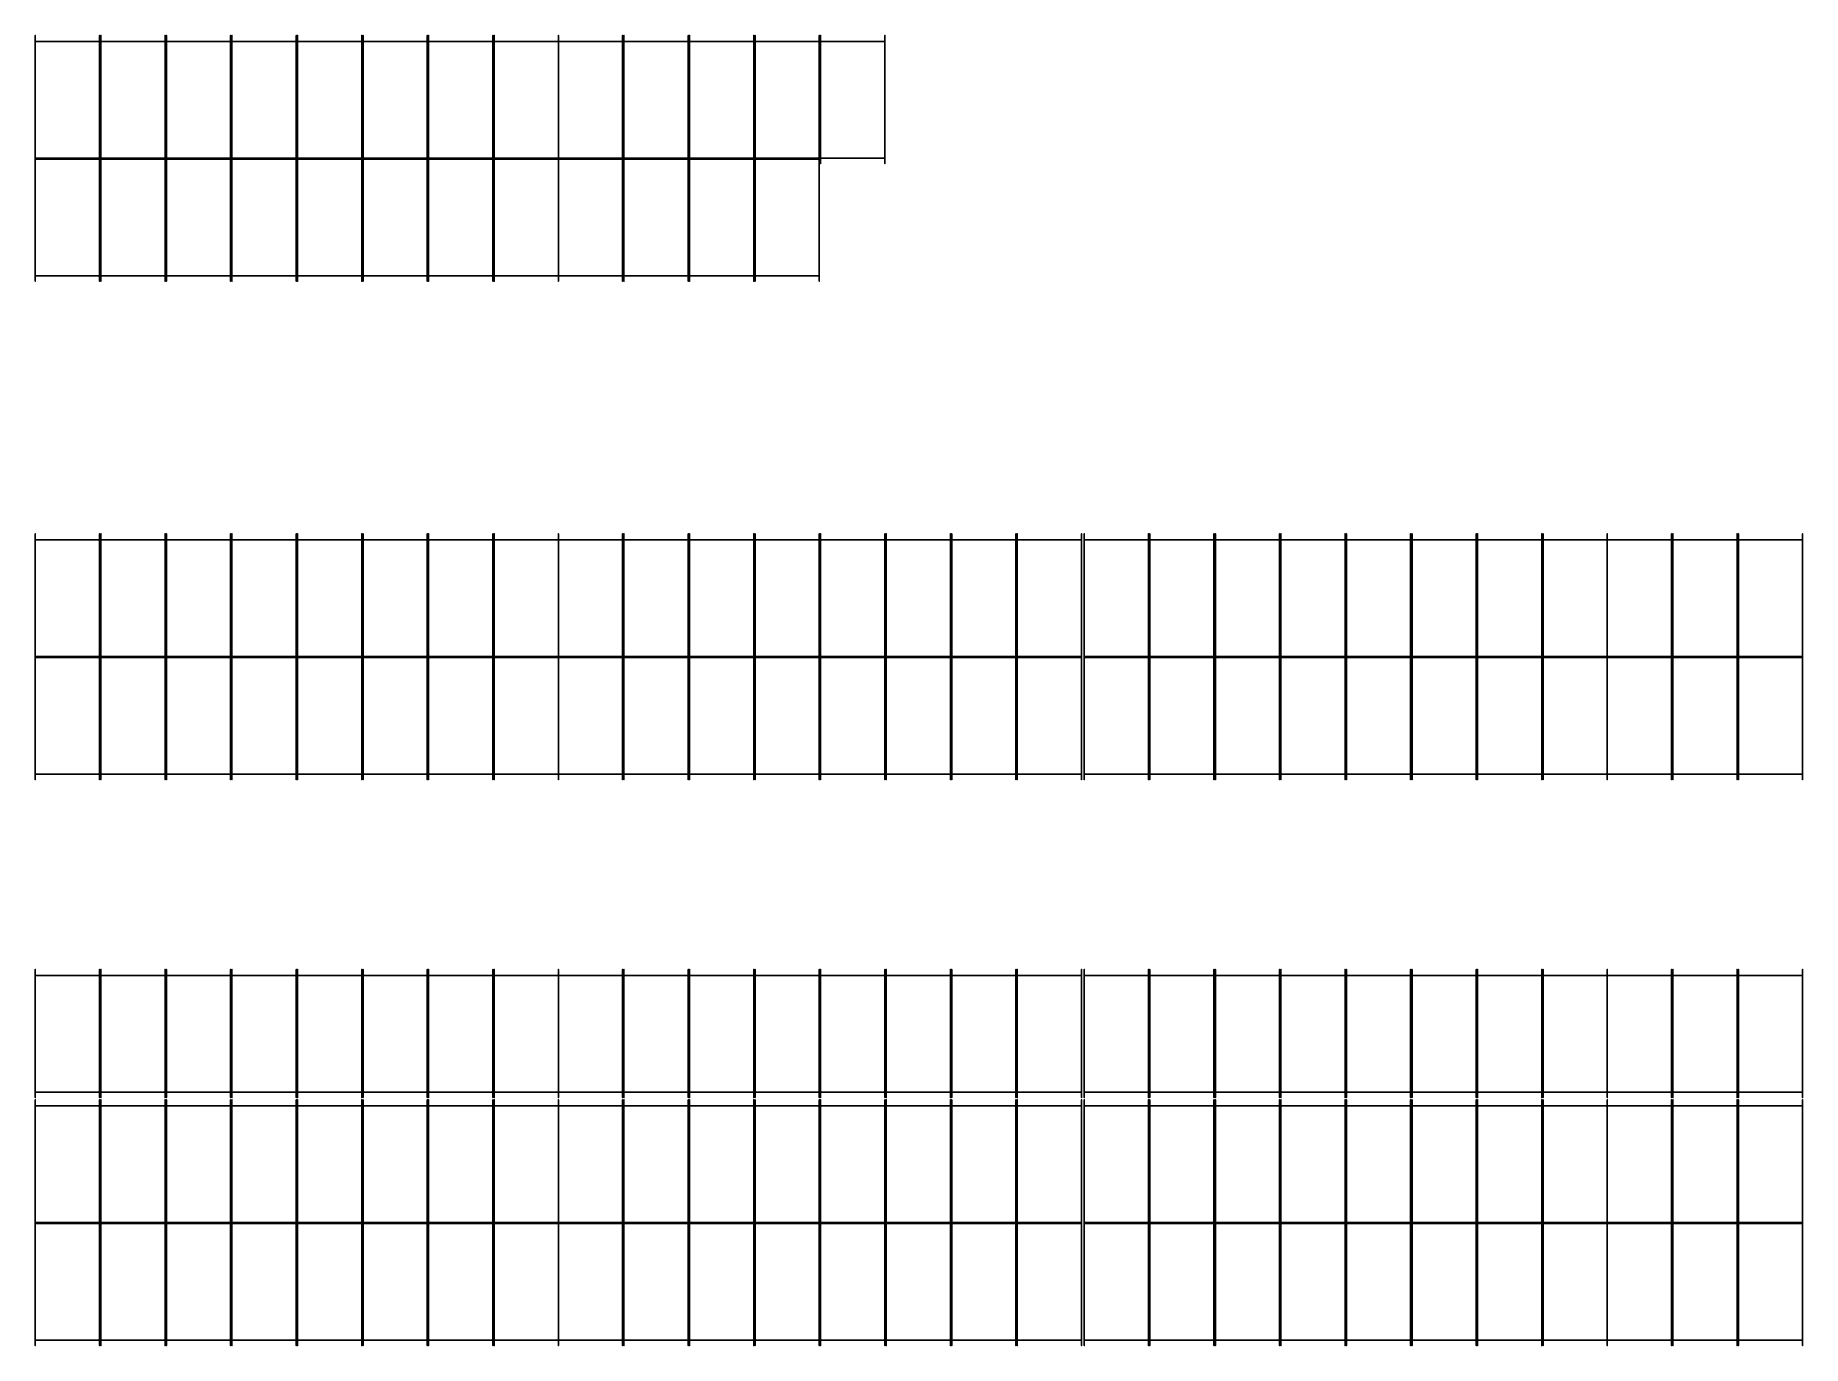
# Model space of a CAD drawing. Header units: millimetres. Extents: x -176 to 30, y -30 to 194.
# Drawn here: x -176.46 to -145.24, y 170.89 to 194.04 of the extents above; entities outside this region: 1.
import ezdxf

# ---------------------------------------------------------------- set-up
doc = ezdxf.new("R2010")
doc.units = ezdxf.units.MM
doc.layers.add('EGN_PvSyst 0', color=1, linetype='Continuous')

msp = doc.modelspace()

# ---------------------------------------------------------------- linework, layer by layer
at = {"color": 116, "true_color": 0x136734}
for points in [[(-176.463, 194.045), (-176.463, 194.045), (-176.463, 191.78)], [(-175.329, 193.936), (-176.463, 193.936)], [(-175.329, 194.045), (-175.329, 194.045), (-175.329, 191.78)], [(-175.305, 194.045), (-175.305, 194.045), (-175.305, 191.78)], [(-174.171, 193.936), (-175.305, 193.936)], [(-174.171, 194.045), (-174.171, 194.045), (-174.171, 191.78)], [(-174.147, 194.045), (-174.147, 194.045), (-174.147, 191.78)], [(-173.013, 193.936), (-174.147, 193.936)], [(-173.013, 194.045), (-173.013, 194.045), (-173.013, 191.78)], [(-172.989, 194.045), (-172.989, 194.045), (-172.989, 191.78)], [(-171.855, 193.936), (-172.989, 193.936)], [(-171.855, 194.045), (-171.855, 194.045), (-171.855, 191.78)], [(-171.831, 194.045), (-171.831, 194.045), (-171.831, 191.78)], [(-170.697, 193.936), (-171.831, 193.936)], [(-170.697, 194.045), (-170.697, 194.045), (-170.697, 191.78)], [(-170.673, 194.045), (-170.673, 194.045), (-170.673, 191.78)], [(-169.539, 193.936), (-170.673, 193.936)], [(-169.539, 194.045), (-169.539, 194.045), (-169.539, 191.78)], [(-169.515, 194.045), (-169.515, 194.045), (-169.515, 191.78)], [(-168.381, 193.936), (-169.515, 193.936)], [(-168.381, 194.045), (-168.381, 194.045), (-168.381, 191.78)], [(-168.357, 194.045), (-168.357, 194.045), (-168.357, 191.78)], [(-167.223, 193.936), (-168.357, 193.936)], [(-167.223, 194.045), (-167.223, 194.045), (-167.223, 191.78)], [(-167.223, 194.045), (-167.223, 194.045), (-167.223, 191.78)], [(-166.089, 193.936), (-167.223, 193.936)], [(-166.089, 194.045), (-166.089, 194.045), (-166.089, 191.78)], [(-166.065, 194.045), (-166.065, 194.045), (-166.065, 191.78)], [(-164.931, 193.936), (-166.065, 193.936)], [(-164.931, 194.045), (-164.931, 194.045), (-164.931, 191.78)], [(-164.907, 194.045), (-164.907, 194.045), (-164.907, 191.78)], [(-163.773, 193.936), (-164.907, 193.936)], [(-163.773, 194.045), (-163.773, 194.045), (-163.773, 191.78)], [(-163.749, 194.045), (-163.749, 194.045), (-163.749, 191.78)], [(-162.615, 193.936), (-163.749, 193.936)], [(-162.615, 194.045), (-162.615, 194.045), (-162.615, 191.78)], [(-162.591, 194.045), (-162.591, 194.045), (-162.591, 191.78)], [(-161.457, 193.936), (-162.591, 193.936)], [(-161.457, 194.045), (-161.457, 194.045), (-161.457, 191.78)], [(-176.463, 191.964), (-176.463, 191.964), (-176.463, 189.699)], [(-175.329, 191.876), (-176.463, 191.876)], [(-175.329, 191.856), (-176.463, 191.856)], [(-175.329, 191.964), (-175.329, 191.964), (-175.329, 189.699)], [(-175.305, 191.964), (-175.305, 191.964), (-175.305, 189.699)], [(-174.171, 191.876), (-175.305, 191.876)], [(-174.171, 191.856), (-175.305, 191.856)], [(-174.171, 191.964), (-174.171, 191.964), (-174.171, 189.699)], [(-174.147, 191.964), (-174.147, 191.964), (-174.147, 189.699)], [(-173.013, 191.876), (-174.147, 191.876)], [(-173.013, 191.856), (-174.147, 191.856)], [(-173.013, 191.964), (-173.013, 191.964), (-173.013, 189.699)], [(-172.989, 191.964), (-172.989, 191.964), (-172.989, 189.699)], [(-171.855, 191.876), (-172.989, 191.876)], [(-171.855, 191.856), (-172.989, 191.856)], [(-171.855, 191.964), (-171.855, 191.964), (-171.855, 189.699)], [(-171.831, 191.964), (-171.831, 191.964), (-171.831, 189.699)], [(-170.697, 191.876), (-171.831, 191.876)], [(-170.697, 191.856), (-171.831, 191.856)], [(-170.697, 191.964), (-170.697, 191.964), (-170.697, 189.699)], [(-170.673, 191.964), (-170.673, 191.964), (-170.673, 189.699)], [(-169.539, 191.876), (-170.673, 191.876)], [(-169.539, 191.856), (-170.673, 191.856)], [(-169.539, 191.964), (-169.539, 191.964), (-169.539, 189.699)], [(-169.515, 191.964), (-169.515, 191.964), (-169.515, 189.699)], [(-168.381, 191.876), (-169.515, 191.876)], [(-168.381, 191.856), (-169.515, 191.856)], [(-168.381, 191.964), (-168.381, 191.964), (-168.381, 189.699)], [(-168.357, 191.964), (-168.357, 191.964), (-168.357, 189.699)], [(-167.223, 191.876), (-168.357, 191.876)], [(-167.223, 191.856), (-168.357, 191.856)], [(-167.223, 191.964), (-167.223, 191.964), (-167.223, 189.699)], [(-167.223, 191.964), (-167.223, 191.964), (-167.223, 189.699)], [(-166.089, 191.876), (-167.223, 191.876)], [(-166.089, 191.856), (-167.223, 191.856)], [(-166.089, 191.964), (-166.089, 191.964), (-166.089, 189.699)], [(-166.065, 191.964), (-166.065, 191.964), (-166.065, 189.699)], [(-164.931, 191.876), (-166.065, 191.876)], [(-164.931, 191.856), (-166.065, 191.856)], [(-164.931, 191.964), (-164.931, 191.964), (-164.931, 189.699)], [(-164.907, 191.964), (-164.907, 191.964), (-164.907, 189.699)], [(-163.773, 191.876), (-164.907, 191.876)], [(-163.773, 191.856), (-164.907, 191.856)], [(-163.773, 191.964), (-163.773, 191.964), (-163.773, 189.699)], [(-163.749, 191.964), (-163.749, 191.964), (-163.749, 189.699)], [(-162.615, 191.876), (-163.749, 191.876)], [(-162.615, 191.856), (-163.749, 191.856)], [(-162.615, 191.964), (-162.615, 191.964), (-162.615, 189.699)], [(-161.457, 191.876), (-162.591, 191.876)], [(-175.329, 189.795), (-176.463, 189.795)], [(-174.171, 189.795), (-175.305, 189.795)], [(-173.013, 189.795), (-174.147, 189.795)], [(-171.855, 189.795), (-172.989, 189.795)], [(-170.697, 189.795), (-171.831, 189.795)], [(-169.539, 189.795), (-170.673, 189.795)], [(-168.381, 189.795), (-169.515, 189.795)], [(-167.223, 189.795), (-168.357, 189.795)], [(-166.089, 189.795), (-167.223, 189.795)], [(-164.931, 189.795), (-166.065, 189.795)], [(-163.773, 189.795), (-164.907, 189.795)], [(-162.615, 189.795), (-163.749, 189.795)], [(-176.463, 185.239), (-176.463, 185.239), (-176.463, 182.973)], [(-175.329, 185.13), (-176.463, 185.13)], [(-175.329, 185.239), (-175.329, 185.239), (-175.329, 182.973)], [(-175.305, 185.239), (-175.305, 185.239), (-175.305, 182.973)], [(-174.171, 185.13), (-175.305, 185.13)], [(-174.171, 185.239), (-174.171, 185.239), (-174.171, 182.973)], [(-174.147, 185.239), (-174.147, 185.239), (-174.147, 182.973)], [(-173.013, 185.13), (-174.147, 185.13)], [(-173.013, 185.239), (-173.013, 185.239), (-173.013, 182.973)], [(-172.989, 185.239), (-172.989, 185.239), (-172.989, 182.973)], [(-171.855, 185.13), (-172.989, 185.13)], [(-171.855, 185.239), (-171.855, 185.239), (-171.855, 182.973)], [(-171.831, 185.239), (-171.831, 185.239), (-171.831, 182.973)], [(-170.697, 185.13), (-171.831, 185.13)], [(-170.697, 185.239), (-170.697, 185.239), (-170.697, 182.973)], [(-170.673, 185.239), (-170.673, 185.239), (-170.673, 182.973)], [(-169.539, 185.13), (-170.673, 185.13)], [(-169.539, 185.239), (-169.539, 185.239), (-169.539, 182.973)], [(-169.515, 185.239), (-169.515, 185.239), (-169.515, 182.973)], [(-168.381, 185.13), (-169.515, 185.13)], [(-168.381, 185.239), (-168.381, 185.239), (-168.381, 182.973)], [(-168.357, 185.239), (-168.357, 185.239), (-168.357, 182.973)], [(-167.223, 185.13), (-168.357, 185.13)], [(-167.223, 185.239), (-167.223, 185.239), (-167.223, 182.973)], [(-167.223, 185.239), (-167.223, 185.239), (-167.223, 182.973)], [(-166.089, 185.13), (-167.223, 185.13)], [(-166.089, 185.239), (-166.089, 185.239), (-166.089, 182.973)], [(-166.065, 185.239), (-166.065, 185.239), (-166.065, 182.973)], [(-164.931, 185.13), (-166.065, 185.13)], [(-164.931, 185.239), (-164.931, 185.239), (-164.931, 182.973)], [(-164.907, 185.239), (-164.907, 185.239), (-164.907, 182.973)], [(-163.773, 185.13), (-164.907, 185.13)], [(-163.773, 185.239), (-163.773, 185.239), (-163.773, 182.973)], [(-163.749, 185.239), (-163.749, 185.239), (-163.749, 182.973)], [(-162.615, 185.13), (-163.749, 185.13)], [(-162.615, 185.239), (-162.615, 185.239), (-162.615, 182.973)], [(-162.591, 185.239), (-162.591, 185.239), (-162.591, 182.973)], [(-161.457, 185.13), (-162.591, 185.13)], [(-161.457, 185.239), (-161.457, 185.239), (-161.457, 182.973)], [(-161.433, 185.239), (-161.433, 185.239), (-161.433, 182.973)], [(-160.299, 185.13), (-161.433, 185.13)], [(-160.299, 185.239), (-160.299, 185.239), (-160.299, 182.973)], [(-160.275, 185.239), (-160.275, 185.239), (-160.275, 182.973)], [(-159.141, 185.13), (-160.275, 185.13)], [(-159.141, 185.239), (-159.141, 185.239), (-159.141, 182.973)], [(-159.117, 185.239), (-159.117, 185.239), (-159.117, 182.973)], [(-157.983, 185.13), (-159.117, 185.13)], [(-157.983, 185.239), (-157.983, 185.239), (-157.983, 182.973)], [(-157.935, 185.239), (-157.935, 185.239), (-157.935, 182.973)], [(-156.801, 185.13), (-157.935, 185.13)], [(-156.801, 185.239), (-156.801, 185.239), (-156.801, 182.973)], [(-156.777, 185.239), (-156.777, 185.239), (-156.777, 182.973)], [(-155.643, 185.13), (-156.777, 185.13)], [(-155.643, 185.239), (-155.643, 185.239), (-155.643, 182.973)], [(-155.619, 185.239), (-155.619, 185.239), (-155.619, 182.973)], [(-154.485, 185.13), (-155.619, 185.13)], [(-154.485, 185.239), (-154.485, 185.239), (-154.485, 182.973)], [(-154.461, 185.239), (-154.461, 185.239), (-154.461, 182.973)], [(-153.327, 185.13), (-154.461, 185.13)], [(-153.327, 185.239), (-153.327, 185.239), (-153.327, 182.973)], [(-153.303, 185.239), (-153.303, 185.239), (-153.303, 182.973)], [(-152.169, 185.13), (-153.303, 185.13)], [(-152.169, 185.239), (-152.169, 185.239), (-152.169, 182.973)], [(-152.145, 185.239), (-152.145, 185.239), (-152.145, 182.973)], [(-151.011, 185.13), (-152.145, 185.13)], [(-151.011, 185.239), (-151.011, 185.239), (-151.011, 182.973)], [(-150.987, 185.239), (-150.987, 185.239), (-150.987, 182.973)], [(-149.853, 185.13), (-150.987, 185.13)], [(-149.853, 185.239), (-149.853, 185.239), (-149.853, 182.973)], [(-149.829, 185.239), (-149.829, 185.239), (-149.829, 182.973)], [(-148.695, 185.13), (-149.829, 185.13)], [(-148.695, 185.239), (-148.695, 185.239), (-148.695, 182.973)], [(-148.695, 185.239), (-148.695, 185.239), (-148.695, 182.973)], [(-147.561, 185.13), (-148.695, 185.13)], [(-147.561, 185.239), (-147.561, 185.239), (-147.561, 182.973)], [(-147.537, 185.239), (-147.537, 185.239), (-147.537, 182.973)], [(-146.403, 185.13), (-147.537, 185.13)], [(-146.403, 185.239), (-146.403, 185.239), (-146.403, 182.973)], [(-146.379, 185.239), (-146.379, 185.239), (-146.379, 182.973)], [(-145.245, 185.13), (-146.379, 185.13)], [(-145.245, 185.239), (-145.245, 185.239), (-145.245, 182.973)], [(-176.463, 183.158), (-176.463, 183.158), (-176.463, 180.893)], [(-175.329, 183.069), (-176.463, 183.069)], [(-175.329, 183.049), (-176.463, 183.049)], [(-175.329, 183.158), (-175.329, 183.158), (-175.329, 180.893)], [(-175.305, 183.158), (-175.305, 183.158), (-175.305, 180.893)], [(-174.171, 183.069), (-175.305, 183.069)], [(-174.171, 183.049), (-175.305, 183.049)], [(-174.171, 183.158), (-174.171, 183.158), (-174.171, 180.893)], [(-174.147, 183.158), (-174.147, 183.158), (-174.147, 180.893)], [(-173.013, 183.069), (-174.147, 183.069)], [(-173.013, 183.049), (-174.147, 183.049)], [(-173.013, 183.158), (-173.013, 183.158), (-173.013, 180.893)], [(-172.989, 183.158), (-172.989, 183.158), (-172.989, 180.893)], [(-171.855, 183.069), (-172.989, 183.069)], [(-171.855, 183.049), (-172.989, 183.049)], [(-171.855, 183.158), (-171.855, 183.158), (-171.855, 180.893)], [(-171.831, 183.158), (-171.831, 183.158), (-171.831, 180.893)], [(-170.697, 183.069), (-171.831, 183.069)], [(-170.697, 183.049), (-171.831, 183.049)], [(-170.697, 183.158), (-170.697, 183.158), (-170.697, 180.893)], [(-170.673, 183.158), (-170.673, 183.158), (-170.673, 180.893)], [(-169.539, 183.069), (-170.673, 183.069)], [(-169.539, 183.049), (-170.673, 183.049)], [(-169.539, 183.158), (-169.539, 183.158), (-169.539, 180.893)], [(-169.515, 183.158), (-169.515, 183.158), (-169.515, 180.893)], [(-168.381, 183.069), (-169.515, 183.069)], [(-168.381, 183.049), (-169.515, 183.049)], [(-168.381, 183.158), (-168.381, 183.158), (-168.381, 180.893)], [(-168.357, 183.158), (-168.357, 183.158), (-168.357, 180.893)], [(-167.223, 183.069), (-168.357, 183.069)], [(-167.223, 183.049), (-168.357, 183.049)], [(-167.223, 183.158), (-167.223, 183.158), (-167.223, 180.893)], [(-167.223, 183.158), (-167.223, 183.158), (-167.223, 180.893)], [(-166.089, 183.069), (-167.223, 183.069)], [(-166.089, 183.049), (-167.223, 183.049)], [(-166.089, 183.158), (-166.089, 183.158), (-166.089, 180.893)], [(-166.065, 183.158), (-166.065, 183.158), (-166.065, 180.893)], [(-164.931, 183.069), (-166.065, 183.069)], [(-164.931, 183.049), (-166.065, 183.049)], [(-164.931, 183.158), (-164.931, 183.158), (-164.931, 180.893)], [(-164.907, 183.158), (-164.907, 183.158), (-164.907, 180.893)], [(-163.773, 183.069), (-164.907, 183.069)], [(-163.773, 183.049), (-164.907, 183.049)], [(-163.773, 183.158), (-163.773, 183.158), (-163.773, 180.893)], [(-163.749, 183.158), (-163.749, 183.158), (-163.749, 180.893)], [(-162.615, 183.069), (-163.749, 183.069)], [(-162.615, 183.049), (-163.749, 183.049)], [(-162.615, 183.158), (-162.615, 183.158), (-162.615, 180.893)], [(-162.591, 183.158), (-162.591, 183.158), (-162.591, 180.893)], [(-161.457, 183.069), (-162.591, 183.069)], [(-161.457, 183.049), (-162.591, 183.049)], [(-161.457, 183.158), (-161.457, 183.158), (-161.457, 180.893)], [(-161.433, 183.158), (-161.433, 183.158), (-161.433, 180.893)], [(-160.299, 183.069), (-161.433, 183.069)], [(-160.299, 183.049), (-161.433, 183.049)], [(-160.299, 183.158), (-160.299, 183.158), (-160.299, 180.893)], [(-160.275, 183.158), (-160.275, 183.158), (-160.275, 180.893)], [(-159.141, 183.069), (-160.275, 183.069)], [(-159.141, 183.049), (-160.275, 183.049)], [(-159.141, 183.158), (-159.141, 183.158), (-159.141, 180.893)], [(-159.117, 183.158), (-159.117, 183.158), (-159.117, 180.893)], [(-157.983, 183.069), (-159.117, 183.069)], [(-157.983, 183.049), (-159.117, 183.049)], [(-157.983, 183.158), (-157.983, 183.158), (-157.983, 180.893)], [(-157.935, 183.158), (-157.935, 183.158), (-157.935, 180.893)], [(-156.801, 183.069), (-157.935, 183.069)], [(-156.801, 183.049), (-157.935, 183.049)], [(-156.801, 183.158), (-156.801, 183.158), (-156.801, 180.893)], [(-156.777, 183.158), (-156.777, 183.158), (-156.777, 180.893)], [(-155.643, 183.069), (-156.777, 183.069)], [(-155.643, 183.049), (-156.777, 183.049)], [(-155.643, 183.158), (-155.643, 183.158), (-155.643, 180.893)], [(-155.619, 183.158), (-155.619, 183.158), (-155.619, 180.893)], [(-154.485, 183.069), (-155.619, 183.069)], [(-154.485, 183.049), (-155.619, 183.049)], [(-154.485, 183.158), (-154.485, 183.158), (-154.485, 180.893)], [(-154.461, 183.158), (-154.461, 183.158), (-154.461, 180.893)], [(-153.327, 183.069), (-154.461, 183.069)], [(-153.327, 183.049), (-154.461, 183.049)], [(-153.327, 183.158), (-153.327, 183.158), (-153.327, 180.893)], [(-153.303, 183.158), (-153.303, 183.158), (-153.303, 180.893)], [(-152.169, 183.069), (-153.303, 183.069)], [(-152.169, 183.049), (-153.303, 183.049)], [(-152.169, 183.158), (-152.169, 183.158), (-152.169, 180.893)], [(-152.145, 183.158), (-152.145, 183.158), (-152.145, 180.893)], [(-151.011, 183.069), (-152.145, 183.069)], [(-151.011, 183.049), (-152.145, 183.049)], [(-151.011, 183.158), (-151.011, 183.158), (-151.011, 180.893)], [(-150.987, 183.158), (-150.987, 183.158), (-150.987, 180.893)], [(-149.853, 183.069), (-150.987, 183.069)], [(-149.853, 183.049), (-150.987, 183.049)], [(-149.853, 183.158), (-149.853, 183.158), (-149.853, 180.893)], [(-149.829, 183.158), (-149.829, 183.158), (-149.829, 180.893)], [(-148.695, 183.069), (-149.829, 183.069)], [(-148.695, 183.049), (-149.829, 183.049)], [(-148.695, 183.158), (-148.695, 183.158), (-148.695, 180.893)], [(-148.695, 183.158), (-148.695, 183.158), (-148.695, 180.893)], [(-147.561, 183.069), (-148.695, 183.069)], [(-147.561, 183.049), (-148.695, 183.049)], [(-147.561, 183.158), (-147.561, 183.158), (-147.561, 180.893)], [(-147.537, 183.158), (-147.537, 183.158), (-147.537, 180.893)], [(-146.403, 183.069), (-147.537, 183.069)], [(-146.403, 183.049), (-147.537, 183.049)], [(-146.403, 183.158), (-146.403, 183.158), (-146.403, 180.893)], [(-146.379, 183.158), (-146.379, 183.158), (-146.379, 180.893)], [(-145.245, 183.069), (-146.379, 183.069)], [(-145.245, 183.049), (-146.379, 183.049)], [(-145.245, 183.158), (-145.245, 183.158), (-145.245, 180.893)], [(-175.329, 180.988), (-176.463, 180.988)], [(-174.171, 180.988), (-175.305, 180.988)], [(-173.013, 180.988), (-174.147, 180.988)], [(-171.855, 180.988), (-172.989, 180.988)], [(-170.697, 180.988), (-171.831, 180.988)], [(-169.539, 180.988), (-170.673, 180.988)], [(-168.381, 180.988), (-169.515, 180.988)], [(-167.223, 180.988), (-168.357, 180.988)], [(-166.089, 180.988), (-167.223, 180.988)], [(-164.931, 180.988), (-166.065, 180.988)], [(-163.773, 180.988), (-164.907, 180.988)], [(-162.615, 180.988), (-163.749, 180.988)], [(-161.457, 180.988), (-162.591, 180.988)], [(-160.299, 180.988), (-161.433, 180.988)], [(-159.141, 180.988), (-160.275, 180.988)], [(-157.983, 180.988), (-159.117, 180.988)], [(-156.801, 180.988), (-157.935, 180.988)], [(-155.643, 180.988), (-156.777, 180.988)], [(-154.485, 180.988), (-155.619, 180.988)], [(-153.327, 180.988), (-154.461, 180.988)], [(-152.169, 180.988), (-153.303, 180.988)], [(-151.011, 180.988), (-152.145, 180.988)], [(-149.853, 180.988), (-150.987, 180.988)], [(-148.695, 180.988), (-149.829, 180.988)], [(-147.561, 180.988), (-148.695, 180.988)], [(-146.403, 180.988), (-147.537, 180.988)], [(-145.245, 180.988), (-146.379, 180.988)], [(-176.463, 177.54), (-176.463, 177.54), (-176.463, 175.275)], [(-175.329, 177.432), (-176.463, 177.432)], [(-175.329, 177.54), (-175.329, 177.54), (-175.329, 175.275)], [(-175.305, 177.54), (-175.305, 177.54), (-175.305, 175.275)], [(-174.171, 177.432), (-175.305, 177.432)], [(-174.171, 177.54), (-174.171, 177.54), (-174.171, 175.275)], [(-174.147, 177.54), (-174.147, 177.54), (-174.147, 175.275)], [(-173.013, 177.432), (-174.147, 177.432)], [(-173.013, 177.54), (-173.013, 177.54), (-173.013, 175.275)], [(-172.989, 177.54), (-172.989, 177.54), (-172.989, 175.275)], [(-171.855, 177.432), (-172.989, 177.432)], [(-171.855, 177.54), (-171.855, 177.54), (-171.855, 175.275)], [(-171.831, 177.54), (-171.831, 177.54), (-171.831, 175.275)], [(-170.697, 177.432), (-171.831, 177.432)], [(-170.697, 177.54), (-170.697, 177.54), (-170.697, 175.275)], [(-170.673, 177.54), (-170.673, 177.54), (-170.673, 175.275)], [(-169.539, 177.432), (-170.673, 177.432)], [(-169.539, 177.54), (-169.539, 177.54), (-169.539, 175.275)], [(-169.515, 177.54), (-169.515, 177.54), (-169.515, 175.275)], [(-168.381, 177.432), (-169.515, 177.432)], [(-168.381, 177.54), (-168.381, 177.54), (-168.381, 175.275)], [(-168.357, 177.54), (-168.357, 177.54), (-168.357, 175.275)], [(-167.223, 177.432), (-168.357, 177.432)], [(-167.223, 177.54), (-167.223, 177.54), (-167.223, 175.275)], [(-167.223, 177.54), (-167.223, 177.54), (-167.223, 175.275)], [(-166.089, 177.432), (-167.223, 177.432)], [(-166.089, 177.54), (-166.089, 177.54), (-166.089, 175.275)], [(-166.065, 177.54), (-166.065, 177.54), (-166.065, 175.275)], [(-164.931, 177.432), (-166.065, 177.432)], [(-164.931, 177.54), (-164.931, 177.54), (-164.931, 175.275)], [(-164.907, 177.54), (-164.907, 177.54), (-164.907, 175.275)], [(-163.773, 177.432), (-164.907, 177.432)], [(-163.773, 177.54), (-163.773, 177.54), (-163.773, 175.275)], [(-163.749, 177.54), (-163.749, 177.54), (-163.749, 175.275)], [(-162.615, 177.432), (-163.749, 177.432)], [(-162.615, 177.54), (-162.615, 177.54), (-162.615, 175.275)], [(-162.591, 177.54), (-162.591, 177.54), (-162.591, 175.275)], [(-161.457, 177.432), (-162.591, 177.432)], [(-161.457, 177.54), (-161.457, 177.54), (-161.457, 175.275)], [(-161.433, 177.54), (-161.433, 177.54), (-161.433, 175.275)], [(-160.299, 177.432), (-161.433, 177.432)], [(-160.299, 177.54), (-160.299, 177.54), (-160.299, 175.275)], [(-160.275, 177.54), (-160.275, 177.54), (-160.275, 175.275)], [(-159.141, 177.432), (-160.275, 177.432)], [(-159.141, 177.54), (-159.141, 177.54), (-159.141, 175.275)], [(-159.117, 177.54), (-159.117, 177.54), (-159.117, 175.275)], [(-157.983, 177.432), (-159.117, 177.432)], [(-157.983, 177.54), (-157.983, 177.54), (-157.983, 175.275)], [(-157.935, 177.54), (-157.935, 177.54), (-157.935, 175.275)], [(-156.801, 177.432), (-157.935, 177.432)], [(-156.801, 177.54), (-156.801, 177.54), (-156.801, 175.275)], [(-156.777, 177.54), (-156.777, 177.54), (-156.777, 175.275)], [(-155.643, 177.432), (-156.777, 177.432)], [(-155.643, 177.54), (-155.643, 177.54), (-155.643, 175.275)], [(-155.619, 177.54), (-155.619, 177.54), (-155.619, 175.275)], [(-154.485, 177.432), (-155.619, 177.432)], [(-154.485, 177.54), (-154.485, 177.54), (-154.485, 175.275)], [(-154.461, 177.54), (-154.461, 177.54), (-154.461, 175.275)], [(-153.327, 177.432), (-154.461, 177.432)], [(-153.327, 177.54), (-153.327, 177.54), (-153.327, 175.275)], [(-153.303, 177.54), (-153.303, 177.54), (-153.303, 175.275)], [(-152.169, 177.432), (-153.303, 177.432)], [(-152.169, 177.54), (-152.169, 177.54), (-152.169, 175.275)], [(-152.145, 177.54), (-152.145, 177.54), (-152.145, 175.275)], [(-151.011, 177.432), (-152.145, 177.432)], [(-151.011, 177.54), (-151.011, 177.54), (-151.011, 175.275)], [(-150.987, 177.54), (-150.987, 177.54), (-150.987, 175.275)], [(-149.853, 177.432), (-150.987, 177.432)], [(-149.853, 177.54), (-149.853, 177.54), (-149.853, 175.275)], [(-149.829, 177.54), (-149.829, 177.54), (-149.829, 175.275)], [(-148.695, 177.432), (-149.829, 177.432)], [(-148.695, 177.54), (-148.695, 177.54), (-148.695, 175.275)], [(-148.695, 177.54), (-148.695, 177.54), (-148.695, 175.275)], [(-147.561, 177.432), (-148.695, 177.432)], [(-147.561, 177.54), (-147.561, 177.54), (-147.561, 175.275)], [(-147.537, 177.54), (-147.537, 177.54), (-147.537, 175.275)], [(-146.403, 177.432), (-147.537, 177.432)], [(-146.403, 177.54), (-146.403, 177.54), (-146.403, 175.275)], [(-146.379, 177.54), (-146.379, 177.54), (-146.379, 175.275)], [(-145.245, 177.432), (-146.379, 177.432)], [(-145.245, 177.54), (-145.245, 177.54), (-145.245, 175.275)], [(-175.329, 175.371), (-176.463, 175.371)], [(-176.463, 175.239), (-176.463, 175.239), (-176.463, 172.973)], [(-175.329, 175.239), (-175.329, 175.239), (-175.329, 172.973)], [(-174.171, 175.371), (-175.305, 175.371)], [(-175.305, 175.239), (-175.305, 175.239), (-175.305, 172.973)], [(-174.171, 175.239), (-174.171, 175.239), (-174.171, 172.973)], [(-173.013, 175.371), (-174.147, 175.371)], [(-174.147, 175.239), (-174.147, 175.239), (-174.147, 172.973)], [(-173.013, 175.239), (-173.013, 175.239), (-173.013, 172.973)], [(-171.855, 175.371), (-172.989, 175.371)], [(-172.989, 175.239), (-172.989, 175.239), (-172.989, 172.973)], [(-171.855, 175.239), (-171.855, 175.239), (-171.855, 172.973)], [(-170.697, 175.371), (-171.831, 175.371)], [(-171.831, 175.239), (-171.831, 175.239), (-171.831, 172.973)], [(-170.697, 175.239), (-170.697, 175.239), (-170.697, 172.973)], [(-169.539, 175.371), (-170.673, 175.371)], [(-170.673, 175.239), (-170.673, 175.239), (-170.673, 172.973)], [(-169.539, 175.239), (-169.539, 175.239), (-169.539, 172.973)], [(-168.381, 175.371), (-169.515, 175.371)], [(-169.515, 175.239), (-169.515, 175.239), (-169.515, 172.973)], [(-168.381, 175.239), (-168.381, 175.239), (-168.381, 172.973)], [(-167.223, 175.371), (-168.357, 175.371)], [(-168.357, 175.239), (-168.357, 175.239), (-168.357, 172.973)], [(-166.089, 175.371), (-167.223, 175.371)], [(-167.223, 175.239), (-167.223, 175.239), (-167.223, 172.973)], [(-167.223, 175.239), (-167.223, 175.239), (-167.223, 172.973)], [(-166.089, 175.239), (-166.089, 175.239), (-166.089, 172.973)], [(-164.931, 175.371), (-166.065, 175.371)], [(-166.065, 175.239), (-166.065, 175.239), (-166.065, 172.973)], [(-164.931, 175.239), (-164.931, 175.239), (-164.931, 172.973)], [(-163.773, 175.371), (-164.907, 175.371)], [(-164.907, 175.239), (-164.907, 175.239), (-164.907, 172.973)], [(-163.773, 175.239), (-163.773, 175.239), (-163.773, 172.973)], [(-162.615, 175.371), (-163.749, 175.371)], [(-163.749, 175.239), (-163.749, 175.239), (-163.749, 172.973)], [(-162.615, 175.239), (-162.615, 175.239), (-162.615, 172.973)], [(-161.457, 175.371), (-162.591, 175.371)], [(-162.591, 175.239), (-162.591, 175.239), (-162.591, 172.973)], [(-161.457, 175.239), (-161.457, 175.239), (-161.457, 172.973)], [(-160.299, 175.371), (-161.433, 175.371)], [(-161.433, 175.239), (-161.433, 175.239), (-161.433, 172.973)], [(-160.299, 175.239), (-160.299, 175.239), (-160.299, 172.973)], [(-159.141, 175.371), (-160.275, 175.371)], [(-160.275, 175.239), (-160.275, 175.239), (-160.275, 172.973)], [(-159.141, 175.239), (-159.141, 175.239), (-159.141, 172.973)], [(-157.983, 175.371), (-159.117, 175.371)], [(-159.117, 175.239), (-159.117, 175.239), (-159.117, 172.973)], [(-157.983, 175.239), (-157.983, 175.239), (-157.983, 172.973)], [(-156.801, 175.371), (-157.935, 175.371)], [(-157.935, 175.239), (-157.935, 175.239), (-157.935, 172.973)], [(-156.801, 175.239), (-156.801, 175.239), (-156.801, 172.973)], [(-155.643, 175.371), (-156.777, 175.371)], [(-156.777, 175.239), (-156.777, 175.239), (-156.777, 172.973)], [(-155.643, 175.239), (-155.643, 175.239), (-155.643, 172.973)], [(-154.485, 175.371), (-155.619, 175.371)], [(-155.619, 175.239), (-155.619, 175.239), (-155.619, 172.973)], [(-154.485, 175.239), (-154.485, 175.239), (-154.485, 172.973)], [(-153.327, 175.371), (-154.461, 175.371)], [(-154.461, 175.239), (-154.461, 175.239), (-154.461, 172.973)], [(-153.327, 175.239), (-153.327, 175.239), (-153.327, 172.973)], [(-152.169, 175.371), (-153.303, 175.371)], [(-153.303, 175.239), (-153.303, 175.239), (-153.303, 172.973)], [(-152.169, 175.239), (-152.169, 175.239), (-152.169, 172.973)], [(-151.011, 175.371), (-152.145, 175.371)], [(-152.145, 175.239), (-152.145, 175.239), (-152.145, 172.973)], [(-151.011, 175.239), (-151.011, 175.239), (-151.011, 172.973)], [(-149.853, 175.371), (-150.987, 175.371)], [(-150.987, 175.239), (-150.987, 175.239), (-150.987, 172.973)], [(-149.853, 175.239), (-149.853, 175.239), (-149.853, 172.973)], [(-148.695, 175.371), (-149.829, 175.371)], [(-149.829, 175.239), (-149.829, 175.239), (-149.829, 172.973)], [(-147.561, 175.371), (-148.695, 175.371)], [(-148.695, 175.239), (-148.695, 175.239), (-148.695, 172.973)], [(-148.695, 175.239), (-148.695, 175.239), (-148.695, 172.973)], [(-147.561, 175.239), (-147.561, 175.239), (-147.561, 172.973)], [(-146.403, 175.371), (-147.537, 175.371)], [(-147.537, 175.239), (-147.537, 175.239), (-147.537, 172.973)], [(-146.403, 175.239), (-146.403, 175.239), (-146.403, 172.973)], [(-145.245, 175.371), (-146.379, 175.371)], [(-146.379, 175.239), (-146.379, 175.239), (-146.379, 172.973)], [(-145.245, 175.239), (-145.245, 175.239), (-145.245, 172.973)], [(-175.329, 175.13), (-176.463, 175.13)], [(-174.171, 175.13), (-175.305, 175.13)], [(-173.013, 175.13), (-174.147, 175.13)], [(-171.855, 175.13), (-172.989, 175.13)], [(-170.697, 175.13), (-171.831, 175.13)], [(-169.539, 175.13), (-170.673, 175.13)], [(-168.381, 175.13), (-169.515, 175.13)], [(-167.223, 175.13), (-168.357, 175.13)], [(-166.089, 175.13), (-167.223, 175.13)], [(-164.931, 175.13), (-166.065, 175.13)], [(-163.773, 175.13), (-164.907, 175.13)], [(-162.615, 175.13), (-163.749, 175.13)], [(-161.457, 175.13), (-162.591, 175.13)], [(-160.299, 175.13), (-161.433, 175.13)], [(-159.141, 175.13), (-160.275, 175.13)], [(-157.983, 175.13), (-159.117, 175.13)], [(-156.801, 175.13), (-157.935, 175.13)], [(-155.643, 175.13), (-156.777, 175.13)], [(-154.485, 175.13), (-155.619, 175.13)], [(-153.327, 175.13), (-154.461, 175.13)], [(-152.169, 175.13), (-153.303, 175.13)], [(-151.011, 175.13), (-152.145, 175.13)], [(-149.853, 175.13), (-150.987, 175.13)], [(-148.695, 175.13), (-149.829, 175.13)], [(-147.561, 175.13), (-148.695, 175.13)], [(-146.403, 175.13), (-147.537, 175.13)], [(-145.245, 175.13), (-146.379, 175.13)], [(-176.463, 173.158), (-176.463, 173.158), (-176.463, 170.893)], [(-175.329, 173.069), (-176.463, 173.069)], [(-175.329, 173.049), (-176.463, 173.049)], [(-175.329, 173.158), (-175.329, 173.158), (-175.329, 170.893)], [(-175.305, 173.158), (-175.305, 173.158), (-175.305, 170.893)], [(-174.171, 173.069), (-175.305, 173.069)], [(-174.171, 173.049), (-175.305, 173.049)], [(-174.171, 173.158), (-174.171, 173.158), (-174.171, 170.893)], [(-174.147, 173.158), (-174.147, 173.158), (-174.147, 170.893)], [(-173.013, 173.069), (-174.147, 173.069)], [(-173.013, 173.049), (-174.147, 173.049)], [(-173.013, 173.158), (-173.013, 173.158), (-173.013, 170.893)], [(-172.989, 173.158), (-172.989, 173.158), (-172.989, 170.893)], [(-171.855, 173.069), (-172.989, 173.069)], [(-171.855, 173.049), (-172.989, 173.049)], [(-171.855, 173.158), (-171.855, 173.158), (-171.855, 170.893)], [(-171.831, 173.158), (-171.831, 173.158), (-171.831, 170.893)], [(-170.697, 173.069), (-171.831, 173.069)], [(-170.697, 173.049), (-171.831, 173.049)], [(-170.697, 173.158), (-170.697, 173.158), (-170.697, 170.893)], [(-170.673, 173.158), (-170.673, 173.158), (-170.673, 170.893)], [(-169.539, 173.069), (-170.673, 173.069)], [(-169.539, 173.049), (-170.673, 173.049)], [(-169.539, 173.158), (-169.539, 173.158), (-169.539, 170.893)], [(-169.515, 173.158), (-169.515, 173.158), (-169.515, 170.893)], [(-168.381, 173.069), (-169.515, 173.069)], [(-168.381, 173.049), (-169.515, 173.049)], [(-168.381, 173.158), (-168.381, 173.158), (-168.381, 170.893)], [(-168.357, 173.158), (-168.357, 173.158), (-168.357, 170.893)], [(-167.223, 173.069), (-168.357, 173.069)], [(-167.223, 173.049), (-168.357, 173.049)], [(-167.223, 173.158), (-167.223, 173.158), (-167.223, 170.893)], [(-167.223, 173.158), (-167.223, 173.158), (-167.223, 170.893)], [(-166.089, 173.069), (-167.223, 173.069)], [(-166.089, 173.049), (-167.223, 173.049)], [(-166.089, 173.158), (-166.089, 173.158), (-166.089, 170.893)], [(-166.065, 173.158), (-166.065, 173.158), (-166.065, 170.893)], [(-164.931, 173.069), (-166.065, 173.069)], [(-164.931, 173.049), (-166.065, 173.049)], [(-164.931, 173.158), (-164.931, 173.158), (-164.931, 170.893)], [(-164.907, 173.158), (-164.907, 173.158), (-164.907, 170.893)], [(-163.773, 173.069), (-164.907, 173.069)], [(-163.773, 173.049), (-164.907, 173.049)], [(-163.773, 173.158), (-163.773, 173.158), (-163.773, 170.893)], [(-163.749, 173.158), (-163.749, 173.158), (-163.749, 170.893)], [(-162.615, 173.069), (-163.749, 173.069)], [(-162.615, 173.049), (-163.749, 173.049)], [(-162.615, 173.158), (-162.615, 173.158), (-162.615, 170.893)], [(-162.591, 173.158), (-162.591, 173.158), (-162.591, 170.893)], [(-161.457, 173.069), (-162.591, 173.069)], [(-161.457, 173.049), (-162.591, 173.049)], [(-161.457, 173.158), (-161.457, 173.158), (-161.457, 170.893)], [(-161.433, 173.158), (-161.433, 173.158), (-161.433, 170.893)], [(-160.299, 173.069), (-161.433, 173.069)], [(-160.299, 173.049), (-161.433, 173.049)], [(-160.299, 173.158), (-160.299, 173.158), (-160.299, 170.893)], [(-160.275, 173.158), (-160.275, 173.158), (-160.275, 170.893)], [(-159.141, 173.069), (-160.275, 173.069)], [(-159.141, 173.049), (-160.275, 173.049)], [(-159.141, 173.158), (-159.141, 173.158), (-159.141, 170.893)], [(-159.117, 173.158), (-159.117, 173.158), (-159.117, 170.893)], [(-157.983, 173.069), (-159.117, 173.069)], [(-157.983, 173.049), (-159.117, 173.049)], [(-157.983, 173.158), (-157.983, 173.158), (-157.983, 170.893)], [(-157.935, 173.158), (-157.935, 173.158), (-157.935, 170.893)], [(-156.801, 173.069), (-157.935, 173.069)], [(-156.801, 173.049), (-157.935, 173.049)], [(-156.801, 173.158), (-156.801, 173.158), (-156.801, 170.893)], [(-156.777, 173.158), (-156.777, 173.158), (-156.777, 170.893)], [(-155.643, 173.069), (-156.777, 173.069)], [(-155.643, 173.049), (-156.777, 173.049)], [(-155.643, 173.158), (-155.643, 173.158), (-155.643, 170.893)], [(-155.619, 173.158), (-155.619, 173.158), (-155.619, 170.893)], [(-154.485, 173.069), (-155.619, 173.069)], [(-154.485, 173.049), (-155.619, 173.049)], [(-154.485, 173.158), (-154.485, 173.158), (-154.485, 170.893)], [(-154.461, 173.158), (-154.461, 173.158), (-154.461, 170.893)], [(-153.327, 173.069), (-154.461, 173.069)], [(-153.327, 173.049), (-154.461, 173.049)], [(-153.327, 173.158), (-153.327, 173.158), (-153.327, 170.893)], [(-153.303, 173.158), (-153.303, 173.158), (-153.303, 170.893)], [(-152.169, 173.069), (-153.303, 173.069)], [(-152.169, 173.049), (-153.303, 173.049)], [(-152.169, 173.158), (-152.169, 173.158), (-152.169, 170.893)], [(-152.145, 173.158), (-152.145, 173.158), (-152.145, 170.893)], [(-151.011, 173.069), (-152.145, 173.069)], [(-151.011, 173.049), (-152.145, 173.049)], [(-151.011, 173.158), (-151.011, 173.158), (-151.011, 170.893)], [(-150.987, 173.158), (-150.987, 173.158), (-150.987, 170.893)], [(-149.853, 173.069), (-150.987, 173.069)], [(-149.853, 173.049), (-150.987, 173.049)], [(-149.853, 173.158), (-149.853, 173.158), (-149.853, 170.893)], [(-149.829, 173.158), (-149.829, 173.158), (-149.829, 170.893)], [(-148.695, 173.069), (-149.829, 173.069)], [(-148.695, 173.049), (-149.829, 173.049)], [(-148.695, 173.158), (-148.695, 173.158), (-148.695, 170.893)], [(-148.695, 173.158), (-148.695, 173.158), (-148.695, 170.893)], [(-147.561, 173.069), (-148.695, 173.069)], [(-147.561, 173.049), (-148.695, 173.049)], [(-147.561, 173.158), (-147.561, 173.158), (-147.561, 170.893)], [(-147.537, 173.158), (-147.537, 173.158), (-147.537, 170.893)], [(-146.403, 173.069), (-147.537, 173.069)], [(-146.403, 173.049), (-147.537, 173.049)], [(-146.403, 173.158), (-146.403, 173.158), (-146.403, 170.893)], [(-146.379, 173.158), (-146.379, 173.158), (-146.379, 170.893)], [(-145.245, 173.069), (-146.379, 173.069)], [(-145.245, 173.049), (-146.379, 173.049)], [(-145.245, 173.158), (-145.245, 173.158), (-145.245, 170.893)], [(-175.329, 170.988), (-176.463, 170.988)], [(-174.171, 170.988), (-175.305, 170.988)], [(-173.013, 170.988), (-174.147, 170.988)], [(-171.855, 170.988), (-172.989, 170.988)], [(-170.697, 170.988), (-171.831, 170.988)], [(-169.539, 170.988), (-170.673, 170.988)], [(-168.381, 170.988), (-169.515, 170.988)], [(-167.223, 170.988), (-168.357, 170.988)], [(-166.089, 170.988), (-167.223, 170.988)], [(-164.931, 170.988), (-166.065, 170.988)], [(-163.773, 170.988), (-164.907, 170.988)], [(-162.615, 170.988), (-163.749, 170.988)], [(-161.457, 170.988), (-162.591, 170.988)], [(-160.299, 170.988), (-161.433, 170.988)], [(-159.141, 170.988), (-160.275, 170.988)], [(-157.983, 170.988), (-159.117, 170.988)], [(-156.801, 170.988), (-157.935, 170.988)], [(-155.643, 170.988), (-156.777, 170.988)], [(-154.485, 170.988), (-155.619, 170.988)], [(-153.327, 170.988), (-154.461, 170.988)], [(-152.169, 170.988), (-153.303, 170.988)], [(-151.011, 170.988), (-152.145, 170.988)], [(-149.853, 170.988), (-150.987, 170.988)], [(-148.695, 170.988), (-149.829, 170.988)], [(-147.561, 170.988), (-148.695, 170.988)], [(-146.403, 170.988), (-147.537, 170.988)], [(-145.245, 170.988), (-146.379, 170.988)]]:
    msp.add_lwpolyline(points, close=True, dxfattribs=at)
at = {"layer": 'EGN_PvSyst 0'}
msp.add_circle((0, 0), 29.614, dxfattribs=at)

doc.saveas('drawing.dxf')
